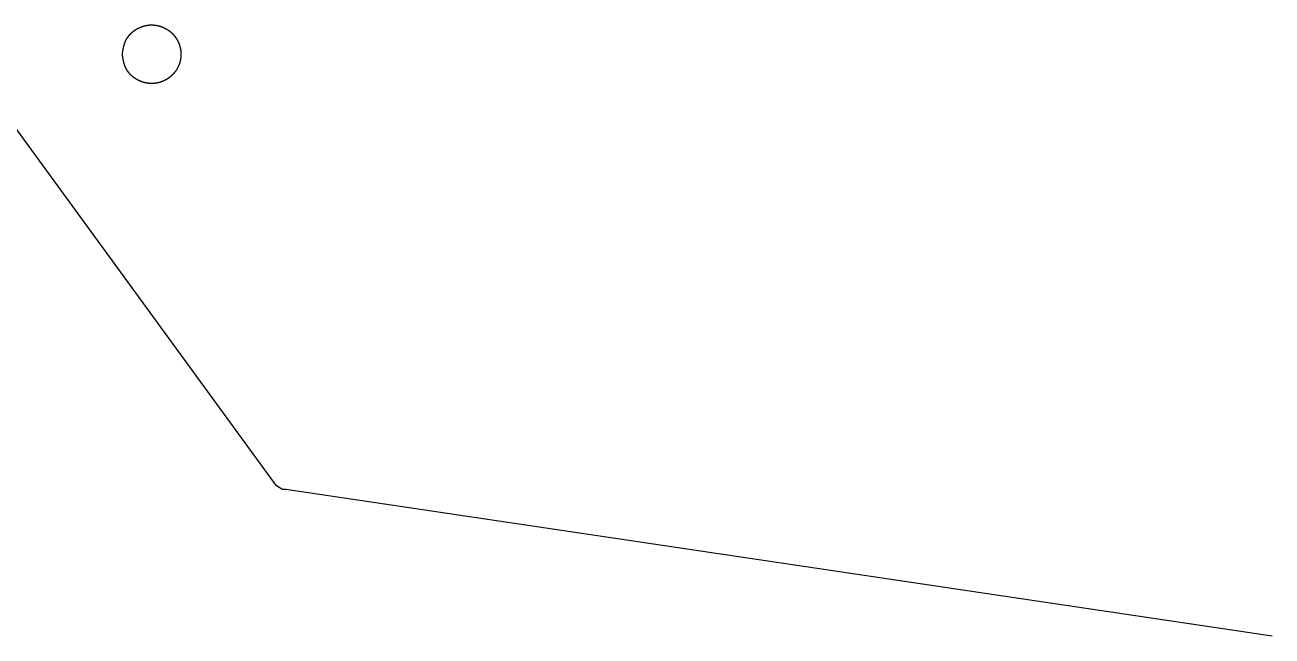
# Model space of a CAD drawing. Extents: x 0 to 153, y 0 to 92.
# Drawn here: x 76.56 to 123.08, y 8.86 to 31.68 of the extents above; entities that cross this region are included whole.
import ezdxf

# ---------------------------------------------------------------- set-up
doc = ezdxf.new("R2010")
doc.units = 0
doc.layers.get('0').update_dxf_attribs({"linetype": 'CONTINUOUS'})

msp = doc.modelspace()

# ---------------------------------------------------------------- linework, layer by layer
at = {"color": 1}
for points in [[(85.941668, 14.472192), (75.396252, 28.932465)], [(123.079881, 8.864428), (86.29436, 14.331116)]]:
    msp.add_lwpolyline(points, dxfattribs=at)
for points, knots in [([(80.192827, 30.590106), (80.193196, 30.592488), (80.193934, 30.597255), (80.195152, 30.604385), (80.196197, 30.611519), (80.197319, 30.618599), (80.198547, 30.62564), (80.199622, 30.632706), (80.200731, 30.639767), (80.201964, 30.646808), (80.203066, 30.653871), (80.20417, 30.660934), (80.205411, 30.667977), (80.206576, 30.675053), (80.20766, 30.682162), (80.208909, 30.689208), (80.21013, 30.696245), (80.211398, 30.703253), (80.212561, 30.710318), (80.213771, 30.717375), (80.215053, 30.724422), (80.216234, 30.731491), (80.217571, 30.738537), (80.218879, 30.745594), (80.220212, 30.752644), (80.221467, 30.75971), (80.222812, 30.766763), (80.224187, 30.773815), (80.225548, 30.780829), (80.226908, 30.787841), (80.228294, 30.794808), (80.229715, 30.801747), (80.231072, 30.808662), (80.232565, 30.815532), (80.234033, 30.822418), (80.235605, 30.829282), (80.237072, 30.836172), (80.238588, 30.843055), (80.240186, 30.849926), (80.241759, 30.856809), (80.243361, 30.863688), (80.24498, 30.870572), (80.246666, 30.877448), (80.24841, 30.884314), (80.25003, 30.891219), (80.251847, 30.898083), (80.253646, 30.904962), (80.255494, 30.91181), (80.257306, 30.918613), (80.259244, 30.925385), (80.261085, 30.932197), (80.263062, 30.938983), (80.265091, 30.945751), (80.26716, 30.952494), (80.269208, 30.959289), (80.271233, 30.966032), (80.273401, 30.972694), (80.275524, 30.979315), (80.277712, 30.985922), (80.279871, 30.992555), (80.282175, 30.999154), (80.284464, 31.005776), (80.286847, 31.012352), (80.289184, 31.018895), (80.291653, 31.025378), (80.294026, 31.031895), (80.296598, 31.038396), (80.299092, 31.04491), (80.30179, 31.051353), (80.30437, 31.057818), (80.307059, 31.064229), (80.309796, 31.070599), (80.312573, 31.07695), (80.315405, 31.083298), (80.318282, 31.089647), (80.3212, 31.095998), (80.324148, 31.102333), (80.327164, 31.108618), (80.330257, 31.114864), (80.333343, 31.121133), (80.336472, 31.127383), (80.339702, 31.133547), (80.342966, 31.139626), (80.346218, 31.145666), (80.349575, 31.15164), (80.352923, 31.157645), (80.356309, 31.163633), (80.359792, 31.169533), (80.363322, 31.175372), (80.366887, 31.181193), (80.370487, 31.187013), (80.374114, 31.192841), (80.377806, 31.198634), (80.381516, 31.204387), (80.385376, 31.210045), (80.38913, 31.215762), (80.393025, 31.221392), (80.396951, 31.226967), (80.400915, 31.232524), (80.404916, 31.238082), (80.408964, 31.243634), (80.41304, 31.249169), (80.417128, 31.254661), (80.421362, 31.260047), (80.425483, 31.265509), (80.42975, 31.270871), (80.434047, 31.276178), (80.438372, 31.28147), (80.442729, 31.286762), (80.447117, 31.292079), (80.451633, 31.297341), (80.456165, 31.302641), (80.460746, 31.307923), (80.465335, 31.313208), (80.469967, 31.318427), (80.474688, 31.323538), (80.479435, 31.328636), (80.484155, 31.333783), (80.488932, 31.338885), (80.49378, 31.343909), (80.498634, 31.348941), (80.503513, 31.353961), (80.508441, 31.358923), (80.513443, 31.363816), (80.518337, 31.368784), (80.523427, 31.373538), (80.52847, 31.378311), (80.533559, 31.38307), (80.538672, 31.387816), (80.543797, 31.392519), (80.549054, 31.397082), (80.554177, 31.401783), (80.559444, 31.406339), (80.564727, 31.41085), (80.57003, 31.415347), (80.575357, 31.419846), (80.580711, 31.424354), (80.586116, 31.428827), (80.591537, 31.433274), (80.597101, 31.437552), (80.602518, 31.442005), (80.608076, 31.446292), (80.613649, 31.450537), (80.619241, 31.454769), (80.624853, 31.458999), (80.630463, 31.463244), (80.636131, 31.467405), (80.641861, 31.471492), (80.647502, 31.47569), (80.653303, 31.479698), (80.659028, 31.483815), (80.664827, 31.48784), (80.67065, 31.491798), (80.676463, 31.495719), (80.682401, 31.499461), (80.688211, 31.503391), (80.694144, 31.507147), (80.700088, 31.510858), (80.706042, 31.51457), (80.712028, 31.518265), (80.718014, 31.521981), (80.724047, 31.525613), (80.730129, 31.529174), (80.736199, 31.532852), (80.742363, 31.536456), (80.748614, 31.539958), (80.75488, 31.5434), (80.761146, 31.546837), (80.767424, 31.550227), (80.773811, 31.553429), (80.780085, 31.556844), (80.786468, 31.560061), (80.792852, 31.563248), (80.799249, 31.566425), (80.805672, 31.569595), (80.812099, 31.572779), (80.818553, 31.57588), (80.825041, 31.578849), (80.831539, 31.581772), (80.838053, 31.584678), (80.84459, 31.587586), (80.851128, 31.590506), (80.857698, 31.593354), (80.864319, 31.5961), (80.870874, 31.598999), (80.877547, 31.601657), (80.884158, 31.604464), (80.890804, 31.607185), (80.897492, 31.609753), (80.904202, 31.612245), (80.910862, 31.614843), (80.917529, 31.617369), (80.924255, 31.619663), (80.930991, 31.621946), (80.93764, 31.624473), (80.944438, 31.626592), (80.951201, 31.628825), (80.957882, 31.631294), (80.964727, 31.633217), (80.971593, 31.635115), (80.978259, 31.637654), (80.985133, 31.639515), (80.992055, 31.64117), (80.99873, 31.643648), (81.005675, 31.645174), (81.01262, 31.646715), (81.019318, 31.649156), (81.026313, 31.650518), (81.033278, 31.652005), (81.040009, 31.654393), (81.047038, 31.655556), (81.054068, 31.656708), (81.060802, 31.659124), (81.067879, 31.660103), (81.074934, 31.661195), (81.081694, 31.663599), (81.088822, 31.664231), (81.095754, 31.665537), (81.10286, 31.665847), (81.109738, 31.667639), (81.11671, 31.668986), (81.12383, 31.669277), (81.130728, 31.671046), (81.137757, 31.672101), (81.144873, 31.672462), (81.15179, 31.67418), (81.158862, 31.674954), (81.16597, 31.675389), (81.172907, 31.677017), (81.180005, 31.677669), (81.187071, 31.677564), (81.194267, 31.677929), (81.201024, 31.680766), (81.20827, 31.680092), (81.215458, 31.680604), (81.222236, 31.683418), (81.229498, 31.682681), (81.236553, 31.682877), (81.243646, 31.682824), (81.250728, 31.682838), (81.257811, 31.682835), (81.264895, 31.682836), (81.271983, 31.682834), (81.279074, 31.682839), (81.286168, 31.682821), (81.293268, 31.682888), (81.300376, 31.682832), (81.307488, 31.682759), (81.314596, 31.682669), (81.321696, 31.682573), (81.328805, 31.682939), (81.335939, 31.6822), (81.342925, 31.68066), (81.350051, 31.679962), (81.357153, 31.680159), (81.364243, 31.680062), (81.371345, 31.680255), (81.378466, 31.679574), (81.385434, 31.677973), (81.392554, 31.677461), (81.399672, 31.676968), (81.40663, 31.675315), (81.413741, 31.674821), (81.420853, 31.674313), (81.427793, 31.672635), (81.434872, 31.671852), (81.441989, 31.671412), (81.448912, 31.669685), (81.455943, 31.668622), (81.463064, 31.668237), (81.469972, 31.666436), (81.476916, 31.664794), (81.48409, 31.664591), (81.490971, 31.662558), (81.498059, 31.661229), (81.504862, 31.658857), (81.511942, 31.65786), (81.519009, 31.656783), (81.525731, 31.654295), (81.532779, 31.65315), (81.539834, 31.652021), (81.546532, 31.649477), (81.553547, 31.648136), (81.560529, 31.64667), (81.567216, 31.644151), (81.574178, 31.642626), (81.581146, 31.641114), (81.58781, 31.638538), (81.594736, 31.636819), (81.601628, 31.634972), (81.608298, 31.632411), (81.615183, 31.630473), (81.62199, 31.62831), (81.628661, 31.625759), (81.635476, 31.62364), (81.642256, 31.621433), (81.648894, 31.618826), (81.655643, 31.61655), (81.662395, 31.614288), (81.669002, 31.611624), (81.675693, 31.609151), (81.682335, 31.606565), (81.688952, 31.603911), (81.695567, 31.601265), (81.702177, 31.598631), (81.708761, 31.595912), (81.715309, 31.593056), (81.721849, 31.590158), (81.728377, 31.587245), (81.734884, 31.584331), (81.74139, 31.581433), (81.747866, 31.578449), (81.754298, 31.57533), (81.760716, 31.572167), (81.76712, 31.568987), (81.773505, 31.565812), (81.779886, 31.562646), (81.786229, 31.559408), (81.792506, 31.556073), (81.798872, 31.55288), (81.80509, 31.549401), (81.811348, 31.545972), (81.817592, 31.542535), (81.823802, 31.539031), (81.829957, 31.53544), (81.83612, 31.531995), (81.842153, 31.528433), (81.848097, 31.524801), (81.854012, 31.521096), (81.859921, 31.517398), (81.865809, 31.513688), (81.871684, 31.509993), (81.877531, 31.506271), (81.883371, 31.50252), (81.889082, 31.498586), (81.894926, 31.494849), (81.900638, 31.490923), (81.906346, 31.486973), (81.912033, 31.482998), (81.917704, 31.47903), (81.923375, 31.475067), (81.929005, 31.47102), (81.93458, 31.46685), (81.940133, 31.462628), (81.945671, 31.458397), (81.951182, 31.454161), (81.95667, 31.449928), (81.962142, 31.445685), (81.96759, 31.441382), (81.972987, 31.436963), (81.978344, 31.432467), (81.983691, 31.427972), (81.989001, 31.423471), (81.994283, 31.418973), (81.999539, 31.414474), (82.004788, 31.409975), (82.009992, 31.405412), (82.015126, 31.400777), (82.020346, 31.396228), (82.025392, 31.391518), (82.030524, 31.38689), (82.035588, 31.382192), (82.040614, 31.377417), (82.045644, 31.372596), (82.050528, 31.36764), (82.055541, 31.362805), (82.060415, 31.357835), (82.065284, 31.352828), (82.070127, 31.347803), (82.074935, 31.342769), (82.07973, 31.337751), (82.084485, 31.332701), (82.08923, 31.327609), (82.093842, 31.322401), (82.098581, 31.317295), (82.103171, 31.312063), (82.10775, 31.306789), (82.112307, 31.3015), (82.116832, 31.296209), (82.121321, 31.290916), (82.125777, 31.285624), (82.130198, 31.280328), (82.134625, 31.275036), (82.138988, 31.269654), (82.143299, 31.264177), (82.147568, 31.258637), (82.151806, 31.2531), (82.155997, 31.247613), (82.160275, 31.242217), (82.164351, 31.236669), (82.168474, 31.231123), (82.172562, 31.225554), (82.176601, 31.219931), (82.180569, 31.214261), (82.184598, 31.208614), (82.188479, 31.202886), (82.192415, 31.197179), (82.196269, 31.191421), (82.200072, 31.18561), (82.203862, 31.179788), (82.207635, 31.173974), (82.211353, 31.168126), (82.215057, 31.162233), (82.218625, 31.156259), (82.222294, 31.15035), (82.225814, 31.144415), (82.229412, 31.138444), (82.232946, 31.132351), (82.236457, 31.126162), (82.239965, 31.119993), (82.243445, 31.113807), (82.246851, 31.107541), (82.250202, 31.101205), (82.25354, 31.094862), (82.256826, 31.08851), (82.260072, 31.082159), (82.263281, 31.07581), (82.266452, 31.069462), (82.26957, 31.063103), (82.272679, 31.056738), (82.275742, 31.050309), (82.278665, 31.043813), (82.281696, 31.037343), (82.284591, 31.030805), (82.287445, 31.024229), (82.290284, 31.017684), (82.293108, 31.011169), (82.295859, 31.004619), (82.29855, 30.998021), (82.301221, 30.991409), (82.30383, 30.984784), (82.306451, 30.978159), (82.308977, 30.971454), (82.311412, 30.964719), (82.31384, 30.957974), (82.316253, 30.951273), (82.318654, 30.944573), (82.321019, 30.937854), (82.323278, 30.931054), (82.325486, 30.924259), (82.327662, 30.917464), (82.329841, 30.910682), (82.331962, 30.90383), (82.334039, 30.896981), (82.336022, 30.890179), (82.33807, 30.883411), (82.339883, 30.876564), (82.341818, 30.8697), (82.343653, 30.862816), (82.345472, 30.855943), (82.347189, 30.849056), (82.348911, 30.842186), (82.350497, 30.835291), (82.352161, 30.828424), (82.353742, 30.82152), (82.355295, 30.81458), (82.356729, 30.807605), (82.358168, 30.800643), (82.359496, 30.793666), (82.360864, 30.786704), (82.362178, 30.779738), (82.363452, 30.772775), (82.364565, 30.765793), (82.36582, 30.758803), (82.366813, 30.751772), (82.367897, 30.74472), (82.36899, 30.737671), (82.369972, 30.730615), (82.370846, 30.723552), (82.37178, 30.716505), (82.372533, 30.709441), (82.37334, 30.702387), (82.374149, 30.695316), (82.374868, 30.688222), (82.375447, 30.681163), (82.375993, 30.674103), (82.376513, 30.667021), (82.377039, 30.659877), (82.377586, 30.652736), (82.378046, 30.645593), (82.378364, 30.638447), (82.378631, 30.631302), (82.378891, 30.624159), (82.379113, 30.617016), (82.379141, 30.60987), (82.379277, 30.602727), (82.379329, 30.595583), (82.379351, 30.588439), (82.379331, 30.581295), (82.379271, 30.574152), (82.37916, 30.567008), (82.379027, 30.559864), (82.378866, 30.55272), (82.378634, 30.545576), (82.37836, 30.538432), (82.378043, 30.531286), (82.377585, 30.524165), (82.377039, 30.51709), (82.376505, 30.510035), (82.375991, 30.502954), (82.375404, 30.495832), (82.374692, 30.488696), (82.37419, 30.481539), (82.373323, 30.474434), (82.372551, 30.467377), (82.37175, 30.460339), (82.370908, 30.453318), (82.369903, 30.446271), (82.368967, 30.439207), (82.367885, 30.432159), (82.366819, 30.425104), (82.365781, 30.418042), (82.364663, 30.410982), (82.363391, 30.403939), (82.362209, 30.396911), (82.360831, 30.389916), (82.359523, 30.382942), (82.358148, 30.375977), (82.35677, 30.369001), (82.355267, 30.362038), (82.353711, 30.355072), (82.352104, 30.34811), (82.350521, 30.341135), (82.348865, 30.334195), (82.347221, 30.327281), (82.345426, 30.320414), (82.343634, 30.31353), (82.341766, 30.306657), (82.339904, 30.299773), (82.337984, 30.292902), (82.336088, 30.286031), (82.334044, 30.279249), (82.331941, 30.272487), (82.329848, 30.26573), (82.327694, 30.258942), (82.32552, 30.252153), (82.323366, 30.24534), (82.321014, 30.238574), (82.318737, 30.231804), (82.316297, 30.225083), (82.313933, 30.218364), (82.31148, 30.211689), (82.309035, 30.205012), (82.306445, 30.198332), (82.303933, 30.1916), (82.301232, 30.184951), (82.298593, 30.178327), (82.295899, 30.171713), (82.293154, 30.165124), (82.290376, 30.158589), (82.287475, 30.15211), (82.284652, 30.145598), (82.281694, 30.139089), (82.278785, 30.132581), (82.275722, 30.126127), (82.272714, 30.119672), (82.269636, 30.113255), (82.2665, 30.106889), (82.263332, 30.100539), (82.260122, 30.09419), (82.256876, 30.087839), (82.253587, 30.081489), (82.250269, 30.075153), (82.24689, 30.06887), (82.243446, 30.062626), (82.240016, 30.056355), (82.23655, 30.050104), (82.232998, 30.043938), (82.229412, 30.037875), (82.225904, 30.031849), (82.222328, 30.025947), (82.218699, 30.020094), (82.215056, 30.014207), (82.211409, 30.008279), (82.207697, 30.002391), (82.20393, 29.996558), (82.200141, 29.990735), (82.196318, 29.984932), (82.19246, 29.97917), (82.18852, 29.973466), (82.184612, 29.967716), (82.180658, 29.961996), (82.176634, 29.956359), (82.172569, 29.950791), (82.168498, 29.945226), (82.164382, 29.939675), (82.160242, 29.934118), (82.156071, 29.928578), (82.151873, 29.923089), (82.147521, 29.917712), (82.14331, 29.91222), (82.138928, 29.9068), (82.134645, 29.901314), (82.130186, 29.895947), (82.125798, 29.890534), (82.121336, 29.885178), (82.116828, 29.879877), (82.112303, 29.874586), (82.107763, 29.869301), (82.103171, 29.864074), (82.098501, 29.858913), (82.093926, 29.85368), (82.089162, 29.848595), (82.084491, 29.843435), (82.079743, 29.838343), (82.074943, 29.833311), (82.070128, 29.828284), (82.065297, 29.823263), (82.06042, 29.8183), (82.055473, 29.813405), (82.050612, 29.808436), (82.045576, 29.803614), (82.040621, 29.798717), (82.035586, 29.793898), (82.030524, 29.78914), (82.02546, 29.784437), (82.020258, 29.779877), (82.015194, 29.775177), (82.009993, 29.770616), (82.00477, 29.766113), (81.999539, 29.761608), (81.99428, 29.757114), (81.989, 29.75261), (81.983689, 29.748135), (81.978376, 29.743685), (81.972923, 29.739397), (81.967596, 29.734958), (81.962137, 29.730667), (81.956668, 29.726421), (81.951179, 29.722188), (81.945667, 29.717955), (81.940146, 29.71372), (81.934582, 29.709551), (81.928949, 29.705462), (81.923397, 29.701269), (81.917687, 29.697264), (81.912067, 29.693149), (81.906385, 29.689108), (81.900656, 29.685162), (81.894935, 29.68125), (81.889143, 29.67747), (81.883331, 29.673712), (81.877556, 29.669864), (81.871723, 29.666091), (81.865843, 29.662394), (81.859958, 29.658694), (81.854076, 29.654976), (81.848151, 29.651355), (81.842188, 29.647843), (81.836119, 29.644388), (81.830077, 29.640756), (81.823871, 29.637268), (81.817655, 29.633819), (81.811425, 29.630378), (81.805171, 29.62694), (81.79891, 29.623493), (81.792614, 29.620129), (81.786276, 29.616892), (81.779925, 29.613711), (81.773563, 29.610534), (81.767177, 29.607361), (81.760786, 29.604182), (81.75437, 29.601074), (81.747908, 29.598105), (81.741429, 29.595192), (81.734944, 29.59228), (81.728444, 29.589371), (81.721938, 29.58645), (81.715397, 29.583604), (81.708803, 29.580858), (81.702274, 29.577959), (81.695627, 29.575301), (81.689043, 29.572495), (81.682423, 29.569774), (81.675761, 29.567205), (81.669077, 29.564714), (81.662433, 29.562105), (81.655758, 29.559592), (81.649017, 29.557293), (81.642266, 29.555015), (81.635602, 29.552483), (81.628787, 29.550365), (81.622002, 29.548135), (81.615303, 29.545666), (81.60845, 29.543742), (81.601577, 29.541839), (81.594897, 29.539306), (81.588006, 29.537442), (81.581067, 29.535788), (81.574373, 29.533311), (81.567411, 29.531783), (81.56045, 29.530245), (81.553733, 29.5278), (81.54672, 29.526442), (81.539736, 29.524952), (81.532989, 29.522566), (81.525943, 29.521401), (81.518895, 29.52025), (81.512143, 29.517835), (81.505048, 29.516854), (81.497976, 29.515763), (81.491197, 29.513359), (81.484053, 29.512726), (81.477106, 29.511423), (81.469985, 29.51111), (81.463089, 29.509318), (81.456097, 29.507974), (81.448957, 29.50768), (81.44204, 29.505914), (81.434992, 29.504856), (81.42786, 29.504497), (81.420925, 29.502778), (81.413836, 29.502005), (81.40671, 29.50157), (81.399755, 29.49994), (81.392642, 29.499289), (81.385557, 29.499393), (81.378343, 29.49903), (81.371566, 29.496192), (81.364304, 29.496867), (81.3571, 29.496353), (81.350301, 29.49354), (81.343021, 29.494277), (81.335957, 29.494082), (81.328855, 29.494134), (81.321761, 29.49412), (81.314661, 29.494124), (81.307565, 29.494122), (81.300465, 29.494124), (81.293356, 29.494119), (81.28625, 29.494137), (81.279151, 29.494071), (81.27206, 29.494128), (81.26497, 29.494237), (81.257882, 29.494296), (81.250799, 29.494407), (81.243707, 29.494046), (81.236589, 29.494785), (81.229612, 29.496326), (81.222495, 29.49702), (81.215403, 29.496835), (81.208332, 29.496888), (81.201253, 29.496858), (81.194187, 29.496924), (81.186981, 29.497283), (81.180219, 29.499968), (81.172943, 29.499896), (81.16603, 29.501701), (81.158925, 29.502155), (81.15183, 29.502673), (81.144908, 29.504348), (81.137853, 29.505133), (81.130758, 29.505573), (81.123854, 29.5073), (81.116834, 29.508362), (81.109725, 29.508747), (81.102834, 29.510548), (81.095915, 29.512191), (81.088763, 29.512394), (81.081901, 29.514429), (81.07483, 29.515754), (81.068045, 29.518122), (81.060985, 29.51909), (81.053889, 29.519873), (81.0472, 29.522443), (81.040165, 29.523565), (81.033128, 29.524701), (81.026446, 29.527244), (81.019439, 29.528584), (81.012461, 29.530049), (81.005784, 29.532567), (80.99884, 29.534093), (80.991896, 29.535606), (80.985256, 29.538183), (80.978347, 29.539903), (80.971473, 29.541746), (80.964827, 29.544301), (80.957977, 29.546207), (80.951127, 29.548094), (80.944516, 29.550704), (80.93773, 29.552767), (80.930906, 29.554711), (80.924322, 29.557377), (80.917584, 29.559634), (80.910844, 29.561915), (80.904218, 29.564565), (80.8975, 29.567036), (80.890836, 29.569628), (80.884195, 29.572279), (80.877555, 29.574926), (80.870916, 29.57756), (80.864302, 29.580279), (80.857725, 29.583131), (80.851164, 29.586036), (80.844612, 29.588945), (80.838079, 29.59186), (80.831545, 29.594759), (80.825038, 29.597743), (80.818576, 29.600855), (80.812136, 29.604031), (80.805699, 29.607199), (80.799283, 29.610382), (80.792867, 29.613541), (80.786492, 29.616786), (80.78017, 29.620122), (80.773767, 29.623308), (80.767507, 29.626733), (80.761173, 29.630014), (80.754894, 29.633389), (80.748646, 29.636846), (80.74239, 29.640338), (80.736263, 29.643969), (80.730104, 29.647479), (80.724085, 29.651132), (80.718077, 29.654827), (80.712082, 29.658531), (80.706102, 29.662235), (80.70014, 29.665937), (80.694195, 29.669653), (80.688261, 29.673408), (80.682451, 29.677338), (80.676514, 29.681081), (80.670699, 29.684999), (80.664897, 29.688956), (80.659112, 29.692926), (80.653346, 29.696898), (80.647577, 29.700859), (80.641848, 29.704904), (80.63618, 29.709078), (80.630527, 29.713296), (80.624896, 29.717534), (80.619282, 29.72176), (80.613699, 29.726002), (80.608124, 29.73024), (80.602574, 29.734537), (80.597109, 29.738969), (80.591645, 29.743391), (80.58616, 29.747759), (80.580745, 29.752182), (80.575409, 29.756691), (80.570081, 29.761188), (80.564779, 29.76568), (80.559509, 29.770199), (80.55425, 29.774763), (80.549062, 29.779438), (80.543906, 29.78414), (80.538717, 29.788771), (80.533591, 29.793467), (80.528513, 29.798245), (80.523429, 29.803065), (80.518492, 29.808024), (80.513421, 29.812857), (80.508487, 29.81782), (80.503579, 29.822838), (80.498683, 29.827857), (80.493828, 29.832888), (80.488999, 29.837916), (80.484193, 29.842957), (80.479409, 29.848045), (80.474782, 29.853267), (80.47001, 29.858366), (80.465387, 29.863593), (80.460795, 29.868875), (80.456215, 29.874158), (80.451683, 29.879458), (80.447168, 29.884721), (80.442778, 29.890037), (80.438425, 29.895331), (80.43408, 29.900624), (80.429808, 29.905989), (80.425596, 29.911392), (80.421371, 29.91676), (80.417178, 29.922144), (80.413069, 29.927627), (80.408988, 29.933164), (80.40494, 29.938717), (80.40094, 29.944276), (80.39696, 29.949841), (80.393043, 29.955463), (80.389208, 29.961133), (80.38536, 29.966766), (80.381546, 29.972417), (80.377827, 29.978164), (80.374141, 29.983964), (80.370491, 29.989781), (80.366892, 29.995602), (80.363346, 30.001427), (80.359835, 30.007269), (80.356358, 30.013167), (80.352973, 30.019155), (80.349625, 30.025159), (80.346269, 30.031134), (80.343006, 30.037189), (80.339733, 30.043304), (80.336565, 30.0495), (80.333359, 30.055689), (80.330312, 30.061938), (80.327213, 30.068181), (80.324199, 30.074466), (80.32125, 30.080801), (80.318332, 30.087152), (80.315456, 30.093501), (80.312623, 30.09985), (80.309846, 30.106201), (80.307107, 30.112569), (80.30443, 30.118986), (80.301811, 30.125432), (80.299219, 30.131879), (80.29659, 30.138315), (80.294127, 30.144861), (80.29167, 30.151424), (80.289298, 30.157986), (80.286868, 30.164495), (80.284519, 30.171048), (80.282188, 30.177634), (80.279955, 30.18426), (80.277712, 30.190863), (80.275592, 30.197497), (80.273404, 30.204097), (80.271266, 30.210773), (80.269212, 30.217511), (80.267117, 30.224292), (80.265121, 30.231098), (80.263054, 30.237869), (80.261127, 30.24467), (80.259218, 30.251478), (80.257383, 30.258319), (80.255519, 30.265107), (80.253652, 30.271889), (80.251863, 30.278682), (80.250138, 30.285481), (80.248367, 30.292257), (80.246793, 30.299101), (80.245064, 30.305965), (80.243401, 30.312842), (80.24182, 30.31973), (80.240204, 30.326603), (80.238654, 30.333487), (80.237085, 30.34036), (80.235579, 30.347242), (80.234115, 30.354133), (80.23255, 30.36102), (80.231143, 30.367996), (80.229772, 30.374968), (80.228401, 30.381939), (80.22697, 30.388897), (80.225598, 30.395928), (80.224273, 30.402989), (80.222869, 30.410035), (80.221527, 30.417092), (80.220219, 30.424151), (80.218886, 30.431202), (80.217627, 30.438266), (80.216301, 30.445315), (80.214994, 30.452363), (80.21386, 30.459437), (80.21256, 30.466477), (80.211401, 30.473544), (80.210155, 30.480616), (80.208885, 30.487701), (80.207767, 30.494769), (80.206553, 30.501794), (80.205486, 30.508827), (80.204236, 30.515868), (80.203079, 30.522925), (80.201991, 30.529992), (80.200753, 30.537032), (80.199646, 30.544114), (80.198548, 30.551216), (80.197337, 30.55826), (80.196225, 30.565323), (80.195131, 30.572411), (80.193917, 30.579541), (80.193206, 30.584311), (80.192851, 30.586693)], [0, 0, 0, 0, 0.007232, 0.014471, 0.021697, 0.028862, 0.035976, 0.043138, 0.050302, 0.057418, 0.064582, 0.071747, 0.078865, 0.086035, 0.093259, 0.100438, 0.107502, 0.114687, 0.121802, 0.128981, 0.136167, 0.143288, 0.150484, 0.157681, 0.164818, 0.17201, 0.17921, 0.186358, 0.193565, 0.200643, 0.207787, 0.214876, 0.221893, 0.228926, 0.235965, 0.243014, 0.250053, 0.257098, 0.264157, 0.271216, 0.278278, 0.285347, 0.29243, 0.299519, 0.306599, 0.313705, 0.320819, 0.32793, 0.334985, 0.341936, 0.349063, 0.356153, 0.36314, 0.370259, 0.377313, 0.384432, 0.391378, 0.39833, 0.405292, 0.412258, 0.419254, 0.42626, 0.433277, 0.440239, 0.447102, 0.454087, 0.461046, 0.468074, 0.47501, 0.482001, 0.488957, 0.495867, 0.502798, 0.50975, 0.516721, 0.523709, 0.530717, 0.537685, 0.54462, 0.551626, 0.558647, 0.56559, 0.572503, 0.579347, 0.586167, 0.593062, 0.599971, 0.606805, 0.613615, 0.62044, 0.627283, 0.634145, 0.641032, 0.647892, 0.654679, 0.661581, 0.668408, 0.675214, 0.682038, 0.688886, 0.695761, 0.702649, 0.709508, 0.716299, 0.723201, 0.730035, 0.736853, 0.743687, 0.750539, 0.757417, 0.764369, 0.77134, 0.778338, 0.785344, 0.792337, 0.79927, 0.80622, 0.813233, 0.820219, 0.827188, 0.834177, 0.841195, 0.848188, 0.855156, 0.862187, 0.869105, 0.876049, 0.883019, 0.890007, 0.896977, 0.903886, 0.910887, 0.917837, 0.924775, 0.931727, 0.938698, 0.945691, 0.952724, 0.959747, 0.966725, 0.973776, 0.980782, 0.98778, 0.994793, 1.001821, 1.008862, 1.015898, 1.022914, 1.029978, 1.03699, 1.044064, 1.051134, 1.058165, 1.065188, 1.072166, 1.07922, 1.086229, 1.093231, 1.10024, 1.107279, 1.114333, 1.121378, 1.128403, 1.135478, 1.142667, 1.149824, 1.156972, 1.164117, 1.171264, 1.178373, 1.185548, 1.19269, 1.199816, 1.206954, 1.214118, 1.221304, 1.228471, 1.235599, 1.242708, 1.249846, 1.257, 1.26417, 1.271328, 1.27848, 1.285671, 1.292829, 1.300026, 1.307217, 1.314373, 1.321518, 1.32869, 1.335819, 1.342904, 1.350006, 1.357154, 1.364237, 1.371361, 1.378521, 1.385595, 1.392681, 1.39988, 1.406967, 1.414029, 1.421217, 1.428277, 1.435338, 1.442542, 1.4496, 1.456682, 1.463895, 1.470951, 1.478013, 1.485234, 1.492299, 1.499392, 1.506617, 1.513677, 1.520755, 1.527777, 1.534917, 1.542012, 1.549053, 1.556199, 1.563302, 1.570355, 1.577513, 1.584604, 1.591676, 1.598835, 1.605925, 1.612983, 1.620068, 1.627367, 1.634433, 1.641538, 1.648861, 1.655934, 1.663018, 1.670107, 1.677191, 1.68427, 1.691354, 1.698444, 1.705535, 1.712626, 1.719725, 1.726835, 1.733952, 1.741062, 1.74816, 1.755252, 1.762388, 1.769587, 1.776705, 1.783795, 1.790886, 1.797977, 1.805093, 1.812278, 1.819377, 1.826474, 1.833653, 1.84075, 1.847829, 1.855007, 1.862105, 1.869178, 1.876349, 1.883447, 1.890495, 1.897669, 1.904807, 1.911856, 1.919044, 1.926222, 1.933483, 1.940561, 1.947626, 1.954875, 1.961944, 1.969008, 1.976254, 1.983331, 1.990404, 1.997627, 2.0047, 2.011762, 2.018984, 2.026074, 2.033158, 2.040373, 2.04748, 2.054605, 2.061794, 2.068896, 2.07601, 2.083179, 2.090283, 2.097376, 2.104534, 2.111649, 2.118775, 2.125915, 2.133039, 2.140147, 2.147263, 2.154408, 2.161577, 2.168723, 2.175852, 2.182966, 2.19009, 2.197243, 2.204411, 2.211556, 2.218691, 2.225804, 2.232926, 2.240054, 2.247129, 2.254289, 2.261424, 2.268538, 2.27567, 2.282815, 2.289916, 2.296851, 2.303831, 2.310813, 2.317788, 2.324744, 2.33169, 2.338609, 2.34554, 2.352511, 2.359411, 2.366347, 2.373301, 2.380236, 2.387161, 2.394067, 2.400991, 2.407962, 2.414949, 2.421921, 2.42887, 2.4358, 2.442715, 2.449643, 2.456626, 2.463639, 2.470624, 2.477583, 2.48452, 2.49144, 2.498337, 2.50526, 2.512203, 2.519086, 2.526029, 2.532911, 2.539816, 2.546753, 2.553707, 2.560717, 2.567627, 2.574599, 2.581597, 2.588579, 2.595536, 2.602481, 2.609402, 2.616345, 2.623359, 2.630271, 2.637242, 2.644239, 2.651224, 2.658186, 2.665125, 2.672042, 2.678941, 2.685824, 2.692738, 2.699725, 2.706734, 2.713721, 2.720643, 2.727447, 2.734378, 2.741291, 2.74818, 2.755104, 2.762059, 2.768942, 2.775916, 2.782815, 2.789739, 2.796702, 2.803648, 2.810581, 2.817494, 2.824437, 2.831462, 2.838368, 2.845303, 2.852163, 2.859282, 2.866432, 2.873508, 2.880573, 2.887725, 2.894903, 2.902076, 2.909226, 2.916358, 2.923473, 2.930569, 2.937645, 2.944718, 2.951822, 2.959009, 2.966088, 2.973255, 2.980458, 2.987594, 2.994658, 3.001759, 3.008906, 3.016037, 3.023151, 3.030267, 3.03741, 3.044646, 3.05175, 3.058915, 3.066013, 3.073103, 3.080284, 3.087508, 3.094538, 3.101687, 3.10888, 3.116056, 3.123158, 3.130135, 3.137267, 3.144405, 3.151528, 3.15864, 3.165734, 3.17282, 3.179888, 3.186959, 3.194018, 3.201135, 3.208292, 3.215383, 3.22246, 3.229598, 3.236668, 3.243728, 3.250831, 3.257878, 3.265032, 3.272129, 3.279286, 3.286429, 3.293502, 3.300634, 3.307754, 3.314815, 3.321934, 3.329104, 3.336204, 3.343183, 3.350346, 3.35751, 3.364673, 3.371831, 3.378982, 3.386131, 3.39328, 3.400426, 3.40757, 3.414715, 3.421859, 3.429003, 3.436146, 3.44329, 3.450435, 3.45758, 3.464726, 3.471873, 3.479022, 3.486173, 3.493331, 3.500426, 3.507463, 3.514558, 3.521726, 3.5289, 3.536069, 3.543247, 3.550366, 3.557369, 3.564497, 3.571579, 3.578721, 3.585875, 3.592971, 3.600125, 3.60729, 3.614413, 3.621596, 3.628668, 3.635801, 3.642881, 3.649967, 3.657132, 3.664251, 3.671379, 3.678568, 3.685707, 3.692785, 3.699888, 3.707, 3.714125, 3.721254, 3.728393, 3.735528, 3.742636, 3.749642, 3.756774, 3.763856, 3.771005, 3.77816, 3.785292, 3.792492, 3.799588, 3.806745, 3.813858, 3.820922, 3.828075, 3.835353, 3.842476, 3.849603, 3.856745, 3.8639, 3.871019, 3.878046, 3.885196, 3.892309, 3.899495, 3.906583, 3.913739, 3.920858, 3.927933, 3.93503, 3.942145, 3.949277, 3.956427, 3.9636, 3.970732, 3.977829, 3.984995, 3.992173, 3.999271, 4.00634, 4.013307, 4.020189, 4.027041, 4.033966, 4.040959, 4.047922, 4.054845, 4.061792, 4.068763, 4.075691, 4.082594, 4.089561, 4.096548, 4.103455, 4.110339, 4.117228, 4.124141, 4.131072, 4.138017, 4.144943, 4.151803, 4.158765, 4.165706, 4.172712, 4.17964, 4.18664, 4.193614, 4.200553, 4.207515, 4.2145, 4.221456, 4.228388, 4.235379, 4.242306, 4.249293, 4.256256, 4.263193, 4.270155, 4.27714, 4.284096, 4.291027, 4.29802, 4.304947, 4.311942, 4.31892, 4.325856, 4.332782, 4.339651, 4.346608, 4.353508, 4.3604, 4.367298, 4.374217, 4.381155, 4.388116, 4.395053, 4.401943, 4.408926, 4.415855, 4.42277, 4.4297, 4.436648, 4.44362, 4.450572, 4.457508, 4.464502, 4.471441, 4.47843, 4.485398, 4.492358, 4.499299, 4.506189, 4.513105, 4.520063, 4.527009, 4.533944, 4.540899, 4.547864, 4.554819, 4.561729, 4.568624, 4.575768, 4.582878, 4.58998, 4.597094, 4.604229, 4.61139, 4.618535, 4.625642, 4.632738, 4.639847, 4.646976, 4.654132, 4.661259, 4.668363, 4.675463, 4.682571, 4.689689, 4.696829, 4.703963, 4.711091, 4.718258, 4.725391, 4.732563, 4.73973, 4.746861, 4.753981, 4.761129, 4.768276, 4.775374, 4.782495, 4.78965, 4.796752, 4.8039, 4.811077, 4.818158, 4.825245, 4.832462, 4.839563, 4.846644, 4.85385, 4.860924, 4.868003, 4.87522, 4.882303, 4.889399, 4.896631, 4.9037, 4.910782, 4.918021, 4.9251, 4.932212, 4.939456, 4.94653, 4.953627, 4.960656, 4.967816, 4.974936, 4.98199, 4.989162, 4.996278, 5.003351, 5.010522, 5.017633, 5.024724, 5.031897, 5.039006, 5.046078, 5.053188, 5.060501, 5.067586, 5.074704, 5.082047, 5.089144, 5.09624, 5.103319, 5.110429, 5.117527, 5.124618, 5.131717, 5.138828, 5.145944, 5.153035, 5.160126, 5.167217, 5.174307, 5.181391, 5.188464, 5.195581, 5.202773, 5.20989, 5.216962, 5.224039, 5.23111, 5.238187, 5.245279, 5.252578, 5.259657, 5.266821, 5.273899, 5.280971, 5.288129, 5.295202, 5.302249, 5.309401, 5.316492, 5.323532, 5.330686, 5.337799, 5.344823, 5.351992, 5.359162, 5.366397, 5.373451, 5.380495, 5.387725, 5.394781, 5.401826, 5.409054, 5.416124, 5.423196, 5.430411, 5.437466, 5.444504, 5.451701, 5.458772, 5.465848, 5.473036, 5.480105, 5.487168, 5.494335, 5.501402, 5.508441, 5.515603, 5.522688, 5.529757, 5.536945, 5.544091, 5.55123, 5.558395, 5.565544, 5.572676, 5.579822, 5.586997, 5.594179, 5.601349, 5.608503, 5.615641, 5.622794, 5.629976, 5.637157, 5.644337, 5.651497, 5.658645, 5.665792, 5.672956, 5.680087, 5.687245, 5.69436, 5.701487, 5.70863, 5.715782, 5.722981, 5.729996, 5.737045, 5.744104, 5.751153, 5.758187, 5.765206, 5.772209, 5.779218, 5.786271, 5.793249, 5.800272, 5.807304, 5.81432, 5.821321, 5.828308, 5.835313, 5.842359, 5.849425, 5.856471, 5.863503, 5.870507, 5.877505, 5.884511, 5.891563, 5.898613, 5.9056, 5.912595, 5.919588, 5.926559, 5.933511, 5.940436, 5.947385, 5.9544, 5.961387, 5.968318, 5.975266, 5.982243, 5.989234, 5.996282, 6.003234, 6.010248, 6.017274, 6.024292, 6.031281, 6.03825, 6.045205, 6.052176, 6.0592, 6.066134, 6.073127, 6.080133, 6.087131, 6.094102, 6.101054, 6.107932, 6.114784, 6.121617, 6.128474, 6.135358, 6.142171, 6.148965, 6.155832, 6.162725, 6.1696, 6.176447, 6.183271, 6.190125, 6.197001, 6.203805, 6.210593, 6.217453, 6.22434, 6.231211, 6.238054, 6.24487, 6.25167, 6.258501, 6.265409, 6.272304, 6.279125, 6.285968, 6.292939, 6.299931, 6.306844, 6.31385, 6.320786, 6.327753, 6.334761, 6.341749, 6.34872, 6.355673, 6.362604, 6.369514, 6.37647, 6.383464, 6.390386, 6.397314, 6.40432, 6.411368, 6.418338, 6.425252, 6.43221, 6.439222, 6.446209, 6.453187, 6.460142, 6.467102, 6.474046, 6.481173, 6.488233, 6.495339, 6.502449, 6.509472, 6.516543, 6.523661, 6.530722, 6.53766, 6.544764, 6.551795, 6.558702, 6.565775, 6.57286, 6.579937, 6.587, 6.594062, 6.601117, 6.60817, 6.615213, 6.622251, 6.629305, 6.636397, 6.643599, 6.650622, 6.657711, 6.66491, 6.672113, 6.679263, 6.686465, 6.693663, 6.7008, 6.707991, 6.715188, 6.722319, 6.729494, 6.736679, 6.743796, 6.750978, 6.75822, 6.76539, 6.772444, 6.779609, 6.786727, 6.793897, 6.801062, 6.808177, 6.815342, 6.822564, 6.829737, 6.836782, 6.844014, 6.851253, 6.858479, 6.858479, 6.858479, 6.858479]), ([(86.29436, 14.331116), (86.293819, 14.331149), (86.292729, 14.331215), (86.291096, 14.331147), (86.289469, 14.331108), (86.287842, 14.331119), (86.286202, 14.331116), (86.284559, 14.331117), (86.282915, 14.331115), (86.281275, 14.331121), (86.279634, 14.331101), (86.277997, 14.331175), (86.276365, 14.331147), (86.274733, 14.331113), (86.273099, 14.331101), (86.271459, 14.331111), (86.269818, 14.331118), (86.268178, 14.331116), (86.266537, 14.331117), (86.264897, 14.331116), (86.263257, 14.331116), (86.261616, 14.331117), (86.259976, 14.331115), (86.258335, 14.331122), (86.256695, 14.331132), (86.255057, 14.331121), (86.253423, 14.331084), (86.251791, 14.331062), (86.250158, 14.331117), (86.248525, 14.331165), (86.246902, 14.331132), (86.245284, 14.331112), (86.243669, 14.331118), (86.242046, 14.331116), (86.240423, 14.331117), (86.2388, 14.331115), (86.237178, 14.331121), (86.235554, 14.331099), (86.233935, 14.331181), (86.232321, 14.331184), (86.2307, 14.331218), (86.229072, 14.331277), (86.227453, 14.331396), (86.225771, 14.331032), (86.224067, 14.331901), (86.222773, 14.333216), (86.221042, 14.334013), (86.219352, 14.333831), (86.217743, 14.333878), (86.216128, 14.333865), (86.214514, 14.333869), (86.2129, 14.333868), (86.211288, 14.333869), (86.209678, 14.333866), (86.208065, 14.333876), (86.206448, 14.333839), (86.204837, 14.333973), (86.203241, 14.333898), (86.201645, 14.333855), (86.200016, 14.333891), (86.198074, 14.33451), (86.197341, 14.336894), (86.195229, 14.336428), (86.193686, 14.336546), (86.192071, 14.33647), (86.190481, 14.336656), (86.188891, 14.336553), (86.187303, 14.336498), (86.185679, 14.336538), (86.183742, 14.337154), (86.183027, 14.339541), (86.180927, 14.339075), (86.179401, 14.339193), (86.177803, 14.339112), (86.176229, 14.33932), (86.174647, 14.339204), (86.173069, 14.339143), (86.171455, 14.339182), (86.169534, 14.339805), (86.16884, 14.342183), (86.166701, 14.341723), (86.164859, 14.342542), (86.164108, 14.344604), (86.161941, 14.344986), (86.160879, 14.34646), (86.159303, 14.34723), (86.157766, 14.347061), (86.156289, 14.347107), (86.154762, 14.347097), (86.153251, 14.347088), (86.151783, 14.347132), (86.150249, 14.346961), (86.148671, 14.347748), (86.14756, 14.349077), (86.146017, 14.349875), (86.144446, 14.349731), (86.142644, 14.35043), (86.142019, 14.352759), (86.139945, 14.352304), (86.138201, 14.353149), (86.137593, 14.355206), (86.135441, 14.355562), (86.134428, 14.357038), (86.132889, 14.357808), (86.131339, 14.357668), (86.129559, 14.358376), (86.128949, 14.360696), (86.126885, 14.36024), (86.125157, 14.36109), (86.124576, 14.363146), (86.122432, 14.363498), (86.121439, 14.364971), (86.119918, 14.365749), (86.118378, 14.365604), (86.1166, 14.366312), (86.116032, 14.368592), (86.114017, 14.368199), (86.112301, 14.369023), (86.111671, 14.371012), (86.109628, 14.371494), (86.108611, 14.372906), (86.107073, 14.373683), (86.105535, 14.373542), (86.103779, 14.374258), (86.103228, 14.376528), (86.101228, 14.376136), (86.099533, 14.376969), (86.098918, 14.378949), (86.096882, 14.379431), (86.095877, 14.380843), (86.094346, 14.381624), (86.092812, 14.381467), (86.09108, 14.382252), (86.090482, 14.384249), (86.088437, 14.384707), (86.087456, 14.386177), (86.085872, 14.386775), (86.08432, 14.387416), (86.083282, 14.388821), (86.081699, 14.389417), (86.08014, 14.390062), (86.079102, 14.391466), (86.077517, 14.392064), (86.075955, 14.392706), (86.074921, 14.394101), (86.07336, 14.394715), (86.071812, 14.395351), (86.070787, 14.396759), (86.069211, 14.397355), (86.06766, 14.397998), (86.066643, 14.399399), (86.06508, 14.400005), (86.063534, 14.400642), (86.062525, 14.40204), (86.060976, 14.402654), (86.059438, 14.403287), (86.058434, 14.404692), (86.056877, 14.405297), (86.055337, 14.405934), (86.054332, 14.407337), (86.052776, 14.407942), (86.051238, 14.408579), (86.050241, 14.409978), (86.048699, 14.410592), (86.047169, 14.411224), (86.046176, 14.41263), (86.044627, 14.413234), (86.043096, 14.41387), (86.042111, 14.41527), (86.040574, 14.415886), (86.039042, 14.416514), (86.038053, 14.41791), (86.036525, 14.418534), (86.034999, 14.41916), (86.034015, 14.420562), (86.032481, 14.421175), (86.030958, 14.421806), (86.029986, 14.423208), (86.028456, 14.423823), (86.026931, 14.424451), (86.025955, 14.425848), (86.024433, 14.426471), (86.022915, 14.427097), (86.021943, 14.4285), (86.020416, 14.429112), (86.0189, 14.429743), (86.017941, 14.431146), (86.016417, 14.431761), (86.0149, 14.432388), (86.013935, 14.433786), (86.012422, 14.434408), (86.010911, 14.435033), (86.00996, 14.436432), (86.008451, 14.437056), (86.006942, 14.437679), (86.005991, 14.439078), (86.004481, 14.439703), (86.002968, 14.440324), (86.002012, 14.441718), (86.000511, 14.442351), (85.999005, 14.44297), (85.998053, 14.44437), (85.996545, 14.444993), (85.995038, 14.445616), (85.994094, 14.44701), (85.992599, 14.447644), (85.991095, 14.44826), (85.990152, 14.449656), (85.988657, 14.450289), (85.987153, 14.450906), (85.986209, 14.452302), (85.984714, 14.452935), (85.983211, 14.453552), (85.982267, 14.454948), (85.980772, 14.455581), (85.979268, 14.456198), (85.978325, 14.457593), (85.97683, 14.458227), (85.975328, 14.458843), (85.974392, 14.460233), (85.972911, 14.460877), (85.971411, 14.461488), (85.970476, 14.462879), (85.968995, 14.463523), (85.967495, 14.464134), (85.96656, 14.465525), (85.965079, 14.466169), (85.96358, 14.46678), (85.962644, 14.468171), (85.961163, 14.468815), (85.959664, 14.469426), (85.958729, 14.470817), (85.957247, 14.471461), (85.955748, 14.472071), (85.954813, 14.473463), (85.953331, 14.474106), (85.951832, 14.474717), (85.950897, 14.476109), (85.949415, 14.476752), (85.947916, 14.477363), (85.946981, 14.478754), (85.9455, 14.479398), (85.944002, 14.480008), (85.943076, 14.481397), (85.942064, 14.481839), (85.941617, 14.482035)], [0, 0, 0, 0, 0.001623, 0.003275, 0.004897, 0.006508, 0.008154, 0.009818, 0.011435, 0.013087, 0.01474, 0.016356, 0.018001, 0.019635, 0.021252, 0.022904, 0.024557, 0.026173, 0.027826, 0.029478, 0.031095, 0.032747, 0.034399, 0.036016, 0.037668, 0.03932, 0.040931, 0.04257, 0.044216, 0.045831, 0.04747, 0.049085, 0.050688, 0.052315, 0.053953, 0.055556, 0.057183, 0.058822, 0.060425, 0.062045, 0.063665, 0.065287, 0.066931, 0.068537, 0.070276, 0.072337, 0.074124, 0.075727, 0.077346, 0.078966, 0.080568, 0.082188, 0.083808, 0.085404, 0.087018, 0.08865, 0.090252, 0.091858, 0.093441, 0.095033, 0.096768, 0.099227, 0.100816, 0.10241, 0.104016, 0.105612, 0.107207, 0.108783, 0.110373, 0.112103, 0.11455, 0.11613, 0.117705, 0.119286, 0.120876, 0.122457, 0.124027, 0.12561, 0.127321, 0.129751, 0.131333, 0.133038, 0.135457, 0.137128, 0.139065, 0.140704, 0.142109, 0.14362, 0.145149, 0.146688, 0.148151, 0.149567, 0.151231, 0.153153, 0.154769, 0.15617, 0.157812, 0.160205, 0.161734, 0.163327, 0.165657, 0.167314, 0.169222, 0.170815, 0.172202, 0.17382, 0.176205, 0.177726, 0.179301, 0.181617, 0.183266, 0.185159, 0.186729, 0.188115, 0.189728, 0.192101, 0.193497, 0.195114, 0.197461, 0.198998, 0.20092, 0.20252, 0.203892, 0.205482, 0.207846, 0.209229, 0.210823, 0.213161, 0.214692, 0.216604, 0.218198, 0.219569, 0.221146, 0.223487, 0.225021, 0.226928, 0.228478, 0.230001, 0.231899, 0.23347, 0.234993, 0.236891, 0.238462, 0.23999, 0.241887, 0.243431, 0.244948, 0.246837, 0.248401, 0.249918, 0.251801, 0.253349, 0.254865, 0.256743, 0.258275, 0.259785, 0.261659, 0.263201, 0.264711, 0.266585, 0.268127, 0.269637, 0.271506, 0.273031, 0.274535, 0.2764, 0.277936, 0.279439, 0.281299, 0.282818, 0.284326, 0.286191, 0.287699, 0.289202, 0.291062, 0.292581, 0.294078, 0.295929, 0.297442, 0.298944, 0.300799, 0.302302, 0.303799, 0.30565, 0.307163, 0.308654, 0.310495, 0.312002, 0.313498, 0.315344, 0.31684, 0.31833, 0.320167, 0.321657, 0.323147, 0.324984, 0.326474, 0.327969, 0.32981, 0.33129, 0.33278, 0.334617, 0.336107, 0.337596, 0.339428, 0.340902, 0.342391, 0.344223, 0.345696, 0.347185, 0.349017, 0.350491, 0.35198, 0.353812, 0.355285, 0.356775, 0.358606, 0.36008, 0.361569, 0.363395, 0.364852, 0.366341, 0.368168, 0.369625, 0.371113, 0.37294, 0.374397, 0.375886, 0.377712, 0.37917, 0.380658, 0.382485, 0.383942, 0.38543, 0.387257, 0.388714, 0.390203, 0.392029, 0.393487, 0.394975, 0.396802, 0.398259, 0.399747, 0.401568, 0.403009, 0.403009, 0.403009, 0.403009])]:
    msp.add_open_spline(points, degree=3, knots=knots, dxfattribs=at)

doc.saveas('drawing.dxf')
